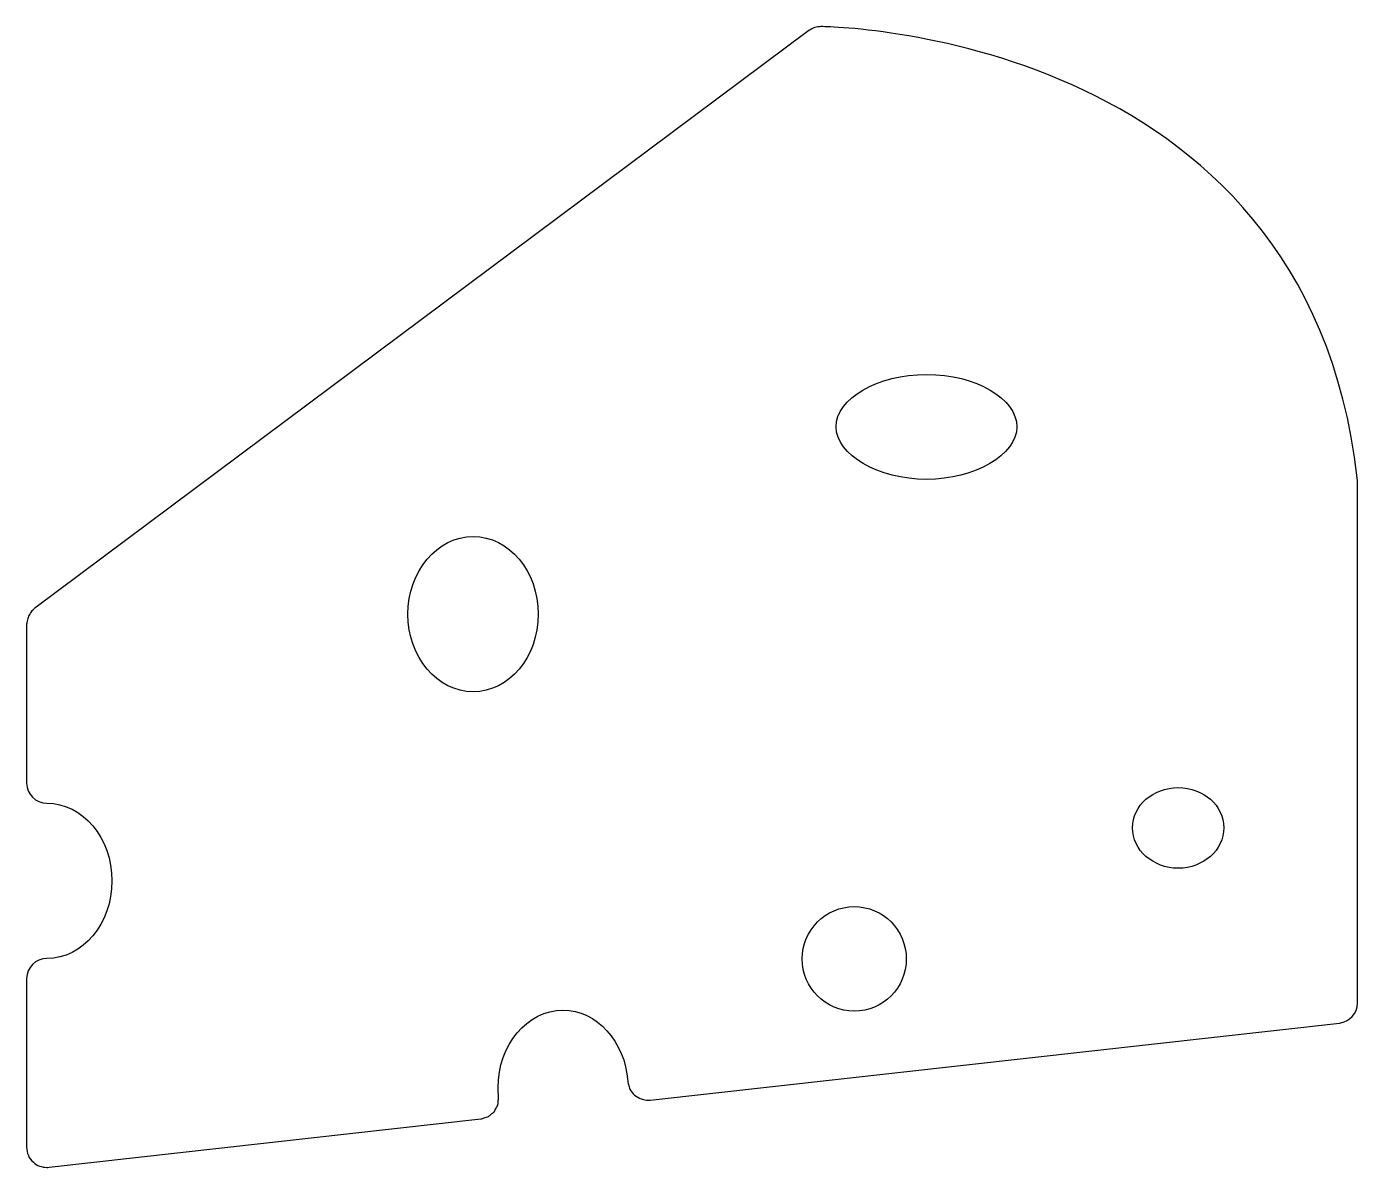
# Model space of a CAD drawing. Extents: x 0.7 to 99.3, y 14.8 to 99.3.
import ezdxf

# ---------------------------------------------------------------- set-up
doc = ezdxf.new("R2010")
doc.units = 0
doc.layers.get('0').update_dxf_attribs({"linetype": 'CONTINUOUS'})

msp = doc.modelspace()

# ---------------------------------------------------------------- linework, layer by layer
at = {"color": 7}
for p, q in [((58.655653, 98.957783), (1.351883, 56.20041)), ((67.366728, 73.495756), (67.366728, 73.495756)), ((99.2384, 65.845054), (99.238352, 65.845051)), ((99.253666, 26.951593), (99.253666, 65.681806)), ((33.797782, 61.498622), (33.797782, 61.498622)), ((0.746269, 55.005211), (0.746269, 43.242746)), ((85.992094, 42.910424), (85.992094, 42.910424)), ((62.010943, 34.090762), (62.010943, 34.090762)), ((0.746269, 28.756106), (0.746269, 16.275065)), ((46.899059, 19.770002), (97.926565, 25.4678)), ((2.404967, 14.791338), (34.368416, 18.366658))]:
    msp.add_line(p, q, dxfattribs=at)
for points in [[(59.547677, 99.253666), (59.226285, 99.253666), (58.91364, 99.15018), (58.655653, 98.957783)], [(99.238352, 65.845051), (95.512842, 98.884905), (59.924454, 99.253666), (59.547677, 99.253666)], [(60.667808, 69.620118), (60.667808, 71.720454), (63.735232, 73.495756), (67.366728, 73.495756)], [(67.366728, 73.495756), (70.988025, 73.495756), (74.047432, 71.720454), (74.047432, 69.620118)], [(67.366728, 65.725531), (63.797906, 65.725531), (60.667808, 67.546017), (60.667808, 69.620118)], [(74.047432, 69.620118), (74.047432, 67.546017), (70.925351, 65.725531), (67.366728, 65.725531)], [(99.232711, 65.780014), (99.231124, 65.802424), (99.240914, 65.822466), (99.2384, 65.845054)], [(99.253666, 65.681806), (99.253666, 65.715966), (99.235093, 65.746115), (99.232711, 65.780014)], [(28.97619, 55.748568), (28.97619, 58.918748), (31.139202, 61.498622), (33.797782, 61.498622)], [(33.797782, 61.498622), (36.456364, 61.498622), (38.618646, 58.918751), (38.618646, 55.748568)], [(1.351883, 56.20041), (1.321729, 56.177894), (1.30761, 56.144109), (1.279734, 56.119868)], [(0.807669, 55.333247), (0.792728, 55.268117), (0.777606, 55.20644), (0.771503, 55.139847)], [(0.927734, 55.676408), (0.871891, 55.567916), (0.835725, 55.45468), (0.807669, 55.333247)], [(1.025755, 55.836285), (0.98968, 55.783446), (0.95643, 55.732791), (0.927734, 55.676408)], [(1.279734, 56.119868), (1.181804, 56.035419), (1.098906, 55.942957), (1.025755, 55.836285)], [(33.797782, 49.999972), (31.139202, 49.999972), (28.97619, 52.578386), (28.97619, 55.748568)], [(38.618646, 55.748568), (38.618646, 52.578386), (36.456364, 49.999972), (33.797782, 49.999972)], [(0.771503, 55.139847), (0.76713, 55.093577), (0.746269, 55.052487), (0.746269, 55.005211)], [(0.746269, 43.242746), (0.746269, 42.417768), (1.414558, 41.750209), (2.238805, 41.750209)], [(82.606194, 39.931183), (82.606194, 41.573848), (84.124965, 42.910424), (85.992094, 42.910424)], [(85.992094, 42.910424), (87.853392, 42.910424), (89.367792, 41.573848), (89.367792, 39.931183)], [(2.238805, 41.750209), (4.898114, 41.750209), (7.061854, 39.174708), (7.061854, 36.007442)], [(85.992094, 36.935906), (84.124965, 36.935906), (82.606194, 38.279774), (82.606194, 39.931183)], [(89.367792, 39.931183), (89.367792, 38.279774), (87.853392, 36.935906), (85.992094, 36.935906)], [(7.061854, 36.007442), (7.061854, 32.83143), (4.898114, 30.248644), (2.238805, 30.248644)], [(58.15644, 30.220952), (58.15644, 32.354813), (59.88583, 34.090762), (62.010943, 34.090762)], [(62.010943, 34.090762), (64.136057, 34.090762), (65.864719, 32.354813), (65.864719, 30.220952)], [(2.238805, 30.248644), (1.414558, 30.248644), (0.746269, 29.581082), (0.746269, 28.756106)], [(62.010943, 26.352604), (59.88583, 26.352604), (58.15644, 28.08855), (58.15644, 30.220952)], [(65.864719, 30.220952), (65.864719, 28.08855), (64.136057, 26.352604), (62.010943, 26.352604)], [(97.926565, 25.4678), (98.682304, 25.55234), (99.253666, 26.190748), (99.253666, 26.951593)], [(35.644535, 20.669532), (35.644535, 23.845543), (37.800988, 26.428333), (40.450823, 26.428333)], [(40.450823, 26.428333), (42.941056, 26.428333), (45.046493, 24.112277), (45.244721, 21.154899)], [(45.244721, 21.154899), (45.245515, 21.143099), (45.252526, 21.133944), (45.253532, 21.122199)], [(45.253532, 21.122199), (45.25459, 21.110399), (45.249245, 21.099789), (45.250542, 21.087859)], [(45.250542, 21.087859), (45.264274, 20.964696), (45.314031, 20.857383), (45.355124, 20.746153)], [(45.355124, 20.746153), (45.375999, 20.689765), (45.380815, 20.626183), (45.408053, 20.573433)], [(35.634425, 19.436498), (35.662484, 19.533158), (35.653264, 19.639282), (35.661207, 19.741948)], [(35.683167, 20.036953), (35.65692, 20.242471), (35.644535, 20.449441), (35.644535, 20.669532)], [(35.661207, 19.741948), (35.668218, 19.834137), (35.696015, 19.92132), (35.685363, 20.016607)], [(35.682373, 20.025894), (35.681844, 20.029783), (35.683696, 20.033196), (35.683167, 20.036953)], [(35.685363, 20.016607), (35.685098, 20.02002), (35.682664, 20.022613), (35.682373, 20.025894)], [(45.408053, 20.573433), (45.581686, 20.235372), (45.87866, 19.981483), (46.233849, 19.854404)], [(46.233849, 19.854404), (46.255148, 19.846811), (46.279667, 19.848398), (46.301358, 19.841704)], [(46.301358, 19.841704), (46.439732, 19.799254), (46.580935, 19.761456), (46.731427, 19.761456)], [(46.731427, 19.761456), (46.761129, 19.761456), (46.791278, 19.764446), (46.821248, 19.76606)], [(46.821248, 19.76606), (46.825534, 19.766242), (46.829159, 19.764208), (46.833498, 19.764208)], [(46.833498, 19.764208), (46.837387, 19.764472), (46.840509, 19.766906), (46.844399, 19.767197)], [(46.844399, 19.767197), (46.862708, 19.76852), (46.880739, 19.767991), (46.899059, 19.770002)], [(35.128019, 18.714281), (35.212918, 18.783879), (35.306385, 18.843281), (35.373888, 18.929181)], [(35.373888, 18.929181), (35.429548, 19.00006), (35.45625, 19.08787), (35.498517, 19.167763)], [(35.498517, 19.167763), (35.545705, 19.257123), (35.606009, 19.338205), (35.634425, 19.436498)], [(34.368416, 18.366658), (34.370797, 18.366923), (34.372623, 18.36851), (34.375004, 18.368775)], [(34.375004, 18.368775), (34.379291, 18.369304), (34.383815, 18.36904), (34.388128, 18.369569)], [(34.388128, 18.369569), (34.469847, 18.379861), (34.536067, 18.422591), (34.612592, 18.445179)], [(34.612592, 18.445179), (34.725098, 18.478339), (34.84325, 18.499281), (34.942181, 18.556047)], [(34.942181, 18.556047), (35.01406, 18.597227), (35.064524, 18.662359), (35.128019, 18.714281)], [(0.746269, 16.275065), (0.746269, 15.850917), (0.927006, 15.445716), (1.244024, 15.16295)], [(1.244024, 15.16295), (1.518773, 14.916623), (1.873688, 14.782527), (2.238805, 14.782527)], [(2.238805, 14.782527), (2.294192, 14.782527), (2.34958, 14.785517), (2.404967, 14.791338)]]:
    msp.add_open_spline(points, degree=3, dxfattribs=at)

doc.saveas('drawing.dxf')
